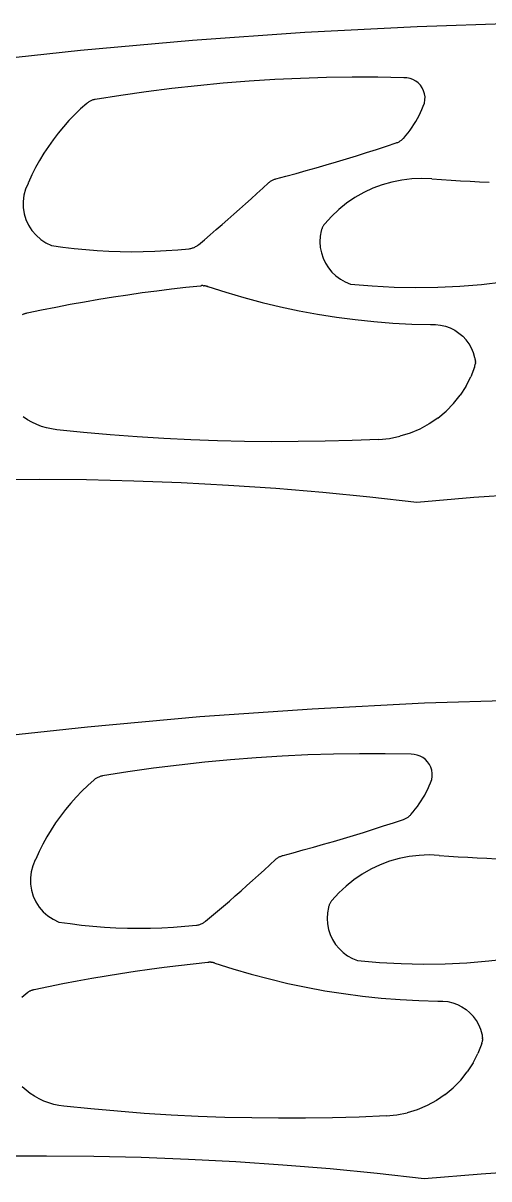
# Model space of a CAD drawing. Header units: millimetres. Extents: x -22 to 17.5, y -7.2 to 9.5.
# Drawn here: x -16.25 to -12.96, y -7.15 to 1.03 of the extents above; entities that cross this region are included whole.
import ezdxf

# ---------------------------------------------------------------- set-up
doc = ezdxf.new("R2010")
doc.units = ezdxf.units.MM
doc.header["$MEASUREMENT"] = 0
doc.layers.get('0').update_dxf_attribs({"linetype": 'CONTINUOUS', "true_color": 0xffffff})

msp = doc.modelspace()

# ---------------------------------------------------------------- linework, layer by layer
for p, q in [((-13.4646, 1.0053), (-14.2603, 0.9644)), ((-12.6683, 1.031), (-13.4646, 1.0053)), ((-15.0551, 0.9082), (-15.8486, 0.8368)), ((-14.2603, 0.9644), (-15.0551, 0.9082)), ((-15.8486, 0.8368), (-16.6407, 0.7502)), ((-15.0191, 0.588), (-15.2007, 0.568)), ((-14.8372, 0.6051), (-15.0191, 0.588)), ((-14.6551, 0.6194), (-14.8372, 0.6051)), ((-14.4728, 0.6308), (-14.6551, 0.6194)), ((-14.2903, 0.6392), (-14.4728, 0.6308)), ((-14.1077, 0.6448), (-14.2903, 0.6392)), ((-13.925, 0.6474), (-14.1077, 0.6448)), ((-13.7424, 0.6472), (-13.925, 0.6474)), ((-13.5597, 0.644), (-13.7424, 0.6472)), ((-13.5374, 0.6431), (-13.5597, 0.644)), ((-13.5155, 0.6389), (-13.5374, 0.6431)), ((-13.4945, 0.6313), (-13.5155, 0.6389)), ((-13.475, 0.6205), (-13.4945, 0.6313)), ((-13.4573, 0.607), (-13.475, 0.6205)), ((-13.4419, 0.5908), (-13.4573, 0.607)), ((-13.4291, 0.5725), (-13.4419, 0.5908)), ((-15.5628, 0.5192), (-15.7432, 0.4906)), ((-15.3819, 0.545), (-15.5628, 0.5192)), ((-15.2007, 0.568), (-15.3819, 0.545)), ((-13.4193, 0.5524), (-13.4291, 0.5725)), ((-13.4127, 0.5311), (-13.4193, 0.5524)), ((-13.4095, 0.5091), (-13.4127, 0.5311)), ((-13.4096, 0.4867), (-13.4095, 0.5091)), ((-15.8466, 0.4234), (-15.8887, 0.3828)), ((-15.8031, 0.4625), (-15.8466, 0.4234)), ((-15.7988, 0.466), (-15.8031, 0.4625)), ((-15.7943, 0.4694), (-15.7988, 0.466)), ((-15.7897, 0.4725), (-15.7943, 0.4694)), ((-15.7849, 0.4754), (-15.7897, 0.4725)), ((-15.7801, 0.4781), (-15.7849, 0.4754)), ((-15.7751, 0.4806), (-15.7801, 0.4781)), ((-15.77, 0.4829), (-15.7751, 0.4806)), ((-15.7647, 0.4849), (-15.77, 0.4829)), ((-15.7595, 0.4867), (-15.7647, 0.4849)), ((-15.7541, 0.4882), (-15.7595, 0.4867)), ((-15.7487, 0.4895), (-15.7541, 0.4882)), ((-15.7432, 0.4906), (-15.7487, 0.4895)), ((-13.4409, 0.3979), (-13.431, 0.4199)), ((-13.431, 0.4199), (-13.4218, 0.4421)), ((-13.4218, 0.4421), (-13.4132, 0.4647)), ((-13.4132, 0.4647), (-13.4096, 0.4867)), ((-15.9292, 0.3407), (-15.9681, 0.297)), ((-15.8887, 0.3828), (-15.9292, 0.3407)), ((-13.4876, 0.3134), (-13.4749, 0.334)), ((-13.4749, 0.334), (-13.4629, 0.3549)), ((-13.4629, 0.3549), (-13.4516, 0.3762)), ((-13.4516, 0.3762), (-13.4409, 0.3979)), ((-16.0054, 0.252), (-16.041, 0.2056)), ((-15.9681, 0.297), (-16.0054, 0.252)), ((-13.5446, 0.2357), (-13.5294, 0.2544)), ((-13.5294, 0.2544), (-13.5148, 0.2736)), ((-13.5148, 0.2736), (-13.5009, 0.2933)), ((-13.5009, 0.2933), (-13.4876, 0.3134)), ((-16.041, 0.2056), (-16.0748, 0.1578)), ((-13.683, 0.1593), (-13.6127, 0.1828)), ((-13.6127, 0.1828), (-13.6077, 0.1846)), ((-13.6077, 0.1846), (-13.6028, 0.1866)), ((-13.6028, 0.1866), (-13.598, 0.1889)), ((-13.598, 0.1889), (-13.5933, 0.1913)), ((-13.5933, 0.1913), (-13.5887, 0.1939)), ((-13.5887, 0.1939), (-13.5843, 0.1967)), ((-13.5843, 0.1967), (-13.5799, 0.1997)), ((-13.5799, 0.1997), (-13.5757, 0.2029)), ((-13.5757, 0.2029), (-13.5716, 0.2063)), ((-13.5716, 0.2063), (-13.5677, 0.2098)), ((-13.5677, 0.2098), (-13.564, 0.2135)), ((-13.564, 0.2135), (-13.5604, 0.2174)), ((-13.5604, 0.2174), (-13.5446, 0.2357)), ((-16.1068, 0.1089), (-16.137, 0.0588)), ((-16.0748, 0.1578), (-16.1068, 0.1089)), ((-13.9658, 0.0694), (-13.8949, 0.0913)), ((-13.8949, 0.0913), (-13.8242, 0.1136)), ((-13.8242, 0.1136), (-13.7535, 0.1363)), ((-13.7535, 0.1363), (-13.683, 0.1593)), ((-16.1653, 0.0076), (-16.1917, -0.0446)), ((-16.137, 0.0588), (-16.1653, 0.0076)), ((-14.2506, -0.0139), (-14.1792, 0.0063)), ((-14.1792, 0.0063), (-14.1079, 0.0269)), ((-14.1079, 0.0269), (-14.0368, 0.048)), ((-14.0368, 0.048), (-13.9658, 0.0694)), ((-16.1917, -0.0446), (-16.2161, -0.0977)), ((-14.4934, -0.0832), (-14.4889, -0.0809)), ((-14.4889, -0.0809), (-14.4844, -0.0787)), ((-14.4844, -0.0787), (-14.4797, -0.0768)), ((-14.4797, -0.0768), (-14.475, -0.075)), ((-14.475, -0.075), (-14.4702, -0.0734)), ((-14.4702, -0.0734), (-14.4654, -0.0721)), ((-14.4654, -0.0721), (-14.3937, -0.0531)), ((-14.3937, -0.0531), (-14.3221, -0.0337)), ((-14.3221, -0.0337), (-14.2506, -0.0139)), ((-13.5734, -0.0802), (-13.6433, -0.0943)), ((-13.5026, -0.0718), (-13.5734, -0.0802)), ((-13.4314, -0.0691), (-13.5026, -0.0718)), ((-13.3601, -0.0721), (-13.4314, -0.0691)), ((-13.3601, -0.0721), (-13.2927, -0.077)), ((-13.2927, -0.077), (-13.2253, -0.0816)), ((-13.2253, -0.0816), (-13.1579, -0.0857)), ((-16.2365, -0.1449), (-16.248, -0.1875)), ((-16.2193, -0.1044), (-16.2365, -0.1449)), ((-16.2171, -0.1), (-16.2193, -0.1044)), ((-16.2166, -0.0988), (-16.2171, -0.1)), ((-16.2161, -0.0977), (-16.2166, -0.0988)), ((-14.5988, -0.1755), (-14.5582, -0.1383)), ((-14.5582, -0.1383), (-14.5178, -0.1009)), ((-14.5178, -0.1009), (-14.5141, -0.0975)), ((-14.5141, -0.0975), (-14.5102, -0.0943)), ((-14.5102, -0.0943), (-14.5062, -0.0913)), ((-14.5062, -0.0913), (-14.502, -0.0884)), ((-14.502, -0.0884), (-14.4978, -0.0857)), ((-14.4978, -0.0857), (-14.4934, -0.0832)), ((-13.7786, -0.1388), (-13.8432, -0.169)), ((-13.7118, -0.1138), (-13.7786, -0.1388)), ((-13.6433, -0.0943), (-13.7118, -0.1138)), ((-13.1579, -0.0857), (-13.0904, -0.0894)), ((-13.0904, -0.0894), (-13.0229, -0.0927)), ((-13.0229, -0.0927), (-12.9554, -0.0956)), ((-16.248, -0.1875), (-16.2535, -0.2312)), ((-16.2535, -0.2312), (-16.2529, -0.2752)), ((-14.6804, -0.2495), (-14.6395, -0.2126)), ((-14.6395, -0.2126), (-14.5988, -0.1755)), ((-13.9641, -0.2443), (-14.0197, -0.289)), ((-13.9051, -0.2042), (-13.9641, -0.2443)), ((-13.8432, -0.169), (-13.9051, -0.2042)), ((-16.2529, -0.2752), (-16.2462, -0.3187)), ((-16.2462, -0.3187), (-16.2335, -0.3609)), ((-14.804, -0.3592), (-14.7626, -0.3228)), ((-14.7626, -0.3228), (-14.7215, -0.2862)), ((-14.7215, -0.2862), (-14.6804, -0.2495)), ((-14.0197, -0.289), (-14.0715, -0.3379)), ((-16.2335, -0.3609), (-16.2151, -0.4009)), ((-16.2151, -0.4009), (-16.1913, -0.438)), ((-14.8871, -0.4314), (-14.8455, -0.3954)), ((-14.8455, -0.3954), (-14.804, -0.3592)), ((-14.13, -0.4059), (-14.1323, -0.4099)), ((-14.1275, -0.402), (-14.13, -0.4059)), ((-14.1249, -0.3981), (-14.1275, -0.402)), ((-14.1221, -0.3944), (-14.1249, -0.3981)), ((-14.1192, -0.3908), (-14.1221, -0.3944)), ((-14.0715, -0.3379), (-14.1192, -0.3908)), ((-16.1913, -0.438), (-16.1626, -0.4714)), ((-16.1626, -0.4714), (-16.1296, -0.5005)), ((-14.9709, -0.5029), (-14.9289, -0.4673)), ((-14.9289, -0.4673), (-14.8871, -0.4314)), ((-14.1511, -0.4786), (-14.1533, -0.5179)), ((-14.144, -0.4399), (-14.1511, -0.4786)), ((-14.1429, -0.4355), (-14.144, -0.4399)), ((-14.1415, -0.4311), (-14.1429, -0.4355)), ((-14.14, -0.4267), (-14.1415, -0.4311)), ((-14.1383, -0.4224), (-14.14, -0.4267)), ((-14.1364, -0.4181), (-14.1383, -0.4224)), ((-14.1344, -0.414), (-14.1364, -0.4181)), ((-14.1323, -0.4099), (-14.1344, -0.414)), ((-16.1296, -0.5005), (-16.0928, -0.5248)), ((-16.0928, -0.5248), (-16.0531, -0.5437)), ((-16.0531, -0.5437), (-15.9724, -0.5553)), ((-15.9724, -0.5553), (-15.8916, -0.5652)), ((-15.8916, -0.5652), (-15.8105, -0.5733)), ((-15.1597, -0.5743), (-15.0786, -0.5664)), ((-15.0786, -0.5664), (-15.0727, -0.5656)), ((-15.0727, -0.5656), (-15.0667, -0.5645)), ((-15.0667, -0.5645), (-15.0609, -0.5632)), ((-15.0609, -0.5632), (-15.0551, -0.5615)), ((-15.0551, -0.5615), (-15.0494, -0.5595)), ((-15.0494, -0.5595), (-15.0437, -0.5573)), ((-15.0437, -0.5573), (-15.0383, -0.5548)), ((-15.0383, -0.5548), (-15.0329, -0.552)), ((-15.0329, -0.552), (-15.0277, -0.549)), ((-15.0277, -0.549), (-15.0226, -0.5457)), ((-15.0226, -0.5457), (-15.0177, -0.5422)), ((-15.0177, -0.5422), (-15.013, -0.5384)), ((-15.013, -0.5384), (-14.9709, -0.5029)), ((-14.1533, -0.5179), (-14.1506, -0.5571)), ((-14.1506, -0.5571), (-14.1431, -0.5957)), ((-15.8105, -0.5733), (-15.7293, -0.5796)), ((-15.7293, -0.5796), (-15.648, -0.5842)), ((-15.648, -0.5842), (-15.5666, -0.587)), ((-15.5666, -0.587), (-15.4851, -0.588)), ((-15.4851, -0.588), (-15.4037, -0.5872)), ((-15.4037, -0.5872), (-15.3223, -0.5847)), ((-15.3223, -0.5847), (-15.2409, -0.5804)), ((-15.2409, -0.5804), (-15.1597, -0.5743)), ((-14.1431, -0.5957), (-14.131, -0.6331)), ((-14.131, -0.6331), (-14.1143, -0.6687)), ((-14.1143, -0.6687), (-14.0933, -0.7019)), ((-14.0933, -0.7019), (-14.0685, -0.7324)), ((-14.0685, -0.7324), (-14.04, -0.7595)), ((-14.04, -0.7595), (-14.0084, -0.7829)), ((-14.0084, -0.7829), (-13.9742, -0.8023)), ((-13.9742, -0.8023), (-13.9379, -0.8173)), ((-13.9379, -0.8173), (-13.7835, -0.8304)), ((-13.0095, -0.8191), (-12.8555, -0.8014)), ((-15.6152, -0.9081), (-15.5128, -0.8925)), ((-15.5128, -0.8925), (-15.4102, -0.8779)), ((-15.4102, -0.8779), (-15.3076, -0.8642)), ((-15.3076, -0.8642), (-15.2048, -0.8514)), ((-15.2048, -0.8514), (-15.1019, -0.8396)), ((-15.1019, -0.8396), (-14.9988, -0.8288)), ((-14.9988, -0.8288), (-14.9945, -0.8284)), ((-14.9945, -0.8284), (-14.9902, -0.8282)), ((-14.9859, -0.8281), (-14.9902, -0.8282)), ((-14.9816, -0.8282), (-14.9859, -0.8281)), ((-14.9772, -0.8285), (-14.9816, -0.8282)), ((-14.9772, -0.8285), (-14.9729, -0.8289)), ((-14.9686, -0.8295), (-14.9729, -0.8289)), ((-14.9644, -0.8302), (-14.9686, -0.8295)), ((-14.9601, -0.831), (-14.9644, -0.8302)), ((-14.9559, -0.832), (-14.9601, -0.831)), ((-14.9559, -0.832), (-14.9517, -0.8332)), ((-14.9476, -0.8345), (-14.9517, -0.8332)), ((-14.9476, -0.8345), (-14.8201, -0.8754)), ((-14.8201, -0.8754), (-14.6916, -0.913)), ((-13.7835, -0.8304), (-13.6287, -0.8385)), ((-13.6287, -0.8385), (-13.4737, -0.8414)), ((-13.4737, -0.8414), (-13.3187, -0.8391)), ((-13.3187, -0.8391), (-13.1639, -0.8317)), ((-13.1639, -0.8317), (-13.0095, -0.8191)), ((-16.1249, -1), (-16.0233, -0.9797)), ((-16.0233, -0.9797), (-15.9215, -0.9604)), ((-15.9215, -0.9604), (-15.8196, -0.942)), ((-15.8196, -0.942), (-15.7175, -0.9246)), ((-15.7175, -0.9246), (-15.6152, -0.9081)), ((-14.6916, -0.913), (-14.5622, -0.9473)), ((-14.5622, -0.9473), (-14.4319, -0.9783)), ((-14.4319, -0.9783), (-14.3008, -1.0059)), ((-16.2572, -1.0322), (-16.2535, -1.0304)), ((-16.2535, -1.0304), (-16.2498, -1.0287)), ((-16.2498, -1.0287), (-16.246, -1.0271)), ((-16.246, -1.0271), (-16.2421, -1.0256)), ((-16.2421, -1.0256), (-16.2382, -1.0243)), ((-16.2382, -1.0243), (-16.2343, -1.0231)), ((-16.2343, -1.0231), (-16.2303, -1.0221)), ((-16.2303, -1.0221), (-16.2263, -1.0211)), ((-16.2263, -1.0211), (-16.1249, -1)), ((-14.3008, -1.0059), (-14.1692, -1.0301)), ((-14.1692, -1.0301), (-14.0369, -1.0509)), ((-14.0369, -1.0509), (-13.9041, -1.0684)), ((-13.9041, -1.0684), (-13.7709, -1.0824)), ((-13.7709, -1.0824), (-13.6375, -1.093)), ((-13.6375, -1.093), (-13.5037, -1.1001)), ((-13.5037, -1.1001), (-13.3699, -1.1039)), ((-13.3699, -1.1039), (-13.3344, -1.1038)), ((-13.3344, -1.1038), (-13.2991, -1.1078)), ((-13.2991, -1.1078), (-13.2645, -1.116)), ((-13.2645, -1.116), (-13.2311, -1.1281)), ((-13.2311, -1.1281), (-13.1993, -1.1441)), ((-13.1993, -1.1441), (-13.1697, -1.1637)), ((-13.1697, -1.1637), (-13.1425, -1.1866)), ((-13.1182, -1.2125), (-13.1425, -1.1866)), ((-13.0971, -1.2411), (-13.1182, -1.2125)), ((-13.0795, -1.2719), (-13.0971, -1.2411)), ((-13.0657, -1.3047), (-13.0795, -1.2719)), ((-13.0557, -1.3388), (-13.0657, -1.3047)), ((-13.0559, -1.3943), (-13.0547, -1.3888)), ((-13.0546, -1.3442), (-13.0557, -1.3388)), ((-13.0547, -1.3888), (-13.0538, -1.3833)), ((-13.0537, -1.3498), (-13.0546, -1.3442)), ((-13.0531, -1.3777), (-13.0538, -1.3833)), ((-13.0531, -1.3553), (-13.0537, -1.3498)), ((-13.0527, -1.3609), (-13.0531, -1.3553)), ((-13.0527, -1.3721), (-13.0531, -1.3777)), ((-13.0527, -1.3609), (-13.0526, -1.3665)), ((-13.0527, -1.3721), (-13.0526, -1.3665)), ((-13.0589, -1.4051), (-13.0863, -1.475)), ((-13.0589, -1.4051), (-13.0573, -1.3997)), ((-13.0573, -1.3997), (-13.0559, -1.3943)), ((-13.1205, -1.5418), (-13.1613, -1.6049)), ((-13.1205, -1.5418), (-13.0863, -1.475)), ((-13.2081, -1.6637), (-13.1613, -1.6049)), ((-13.3181, -1.7657), (-13.2605, -1.7174)), ((-13.2605, -1.7174), (-13.2081, -1.6637)), ((-16.2233, -1.7781), (-16.2541, -1.7579)), ((-16.1912, -1.7961), (-16.2233, -1.7781)), ((-16.1579, -1.8117), (-16.1912, -1.7961)), ((-13.3181, -1.7657), (-13.3802, -1.8079)), ((-16.1235, -1.8248), (-16.1579, -1.8117)), ((-16.0882, -1.8353), (-16.1235, -1.8248)), ((-16.0522, -1.8433), (-16.0882, -1.8353)), ((-16.0158, -1.8485), (-16.0522, -1.8433)), ((-15.8265, -1.8678), (-16.0158, -1.8485)), ((-15.6369, -1.8846), (-15.8265, -1.8678)), ((-13.5154, -1.8729), (-13.5872, -1.8949)), ((-13.4461, -1.8438), (-13.5154, -1.8729)), ((-13.3802, -1.8079), (-13.4461, -1.8438)), ((-15.4472, -1.8989), (-15.6369, -1.8846)), ((-15.2573, -1.9108), (-15.4472, -1.8989)), ((-15.0672, -1.9202), (-15.2573, -1.9108)), ((-14.877, -1.9271), (-15.0672, -1.9202)), ((-14.6868, -1.9316), (-14.877, -1.9271)), ((-14.4965, -1.9336), (-14.6868, -1.9316)), ((-14.3062, -1.9331), (-14.4965, -1.9336)), ((-14.1159, -1.9302), (-14.3062, -1.9331)), ((-13.9257, -1.9248), (-14.1159, -1.9302)), ((-13.7356, -1.917), (-13.9257, -1.9248)), ((-13.7356, -1.917), (-13.6608, -1.9096)), ((-13.6608, -1.9096), (-13.5872, -1.8949)), ((-16.1396, -2.2011), (-16.4746, -2.2031)), ((-15.8047, -2.204), (-16.1396, -2.2011)), ((-15.4698, -2.2118), (-15.8047, -2.204)), ((-15.135, -2.2247), (-15.4698, -2.2118)), ((-14.8005, -2.2424), (-15.135, -2.2247)), ((-14.4663, -2.2652), (-14.8005, -2.2424)), ((-14.1325, -2.2928), (-14.4663, -2.2652)), ((-13.7991, -2.3254), (-14.1325, -2.2928)), ((-13.4662, -2.3629), (-13.7991, -2.3254)), ((-13.0633, -2.3295), (-13.4662, -2.3629)), ((-12.66, -2.3012), (-13.0633, -2.3295)), ((-12.6171, -3.76), (-13.4135, -3.7858)), ((-14.2092, -3.8267), (-15.0039, -3.8829)), ((-13.4135, -3.7858), (-14.2092, -3.8267)), ((-15.0039, -3.8829), (-15.7975, -3.9543)), ((-15.7975, -3.9543), (-16.5895, -4.0409)), ((-14.604, -4.1717), (-14.7861, -4.1859)), ((-14.4216, -4.1603), (-14.604, -4.1717)), ((-14.2392, -4.1518), (-14.4216, -4.1603)), ((-14.0566, -4.1463), (-14.2392, -4.1518)), ((-13.8739, -4.1436), (-14.0566, -4.1463)), ((-13.6912, -4.1439), (-13.8739, -4.1436)), ((-13.5086, -4.1471), (-13.6912, -4.1439)), ((-13.4863, -4.1479), (-13.5086, -4.1471)), ((-13.4644, -4.1522), (-13.4863, -4.1479)), ((-13.4434, -4.1598), (-13.4644, -4.1522)), ((-13.4238, -4.1705), (-13.4434, -4.1598)), ((-13.4061, -4.1841), (-13.4238, -4.1705)), ((-15.3308, -4.246), (-15.5116, -4.2718)), ((-15.1495, -4.2231), (-15.3308, -4.246)), ((-14.968, -4.2031), (-15.1495, -4.2231)), ((-14.7861, -4.1859), (-14.968, -4.2031)), ((-13.3907, -4.2003), (-13.4061, -4.1841)), ((-13.378, -4.2186), (-13.3907, -4.2003)), ((-13.3682, -4.2386), (-13.378, -4.2186)), ((-13.3616, -4.2599), (-13.3682, -4.2386)), ((-15.7519, -4.3286), (-15.7955, -4.3676)), ((-15.7476, -4.3251), (-15.7519, -4.3286)), ((-15.7431, -4.3217), (-15.7476, -4.3251)), ((-15.7385, -4.3186), (-15.7431, -4.3217)), ((-15.7338, -4.3156), (-15.7385, -4.3186)), ((-15.7289, -4.3129), (-15.7338, -4.3156)), ((-15.7239, -4.3104), (-15.7289, -4.3129)), ((-15.7188, -4.3082), (-15.7239, -4.3104)), ((-15.7136, -4.3062), (-15.7188, -4.3082)), ((-15.7083, -4.3044), (-15.7136, -4.3062)), ((-15.703, -4.3028), (-15.7083, -4.3044)), ((-15.6975, -4.3016), (-15.703, -4.3028)), ((-15.692, -4.3005), (-15.6975, -4.3016)), ((-15.5116, -4.2718), (-15.692, -4.3005)), ((-13.3706, -4.3489), (-13.3621, -4.3264)), ((-13.3621, -4.3264), (-13.3585, -4.3043)), ((-13.3583, -4.282), (-13.3616, -4.2599)), ((-13.3585, -4.3043), (-13.3583, -4.282)), ((-15.8375, -4.4082), (-15.8781, -4.4504)), ((-15.7955, -4.3676), (-15.8375, -4.4082)), ((-13.4118, -4.4362), (-13.4004, -4.4149)), ((-13.4004, -4.4149), (-13.3898, -4.3932)), ((-13.3898, -4.3932), (-13.3798, -4.3712)), ((-13.3798, -4.3712), (-13.3706, -4.3489)), ((-15.917, -4.494), (-15.9543, -4.5391)), ((-15.8781, -4.4504), (-15.917, -4.494)), ((-13.4637, -4.5174), (-13.4497, -4.4977)), ((-13.4497, -4.4977), (-13.4364, -4.4776)), ((-13.4364, -4.4776), (-13.4238, -4.4571)), ((-13.4238, -4.4571), (-13.4118, -4.4362)), ((-15.9543, -4.5391), (-15.9898, -4.5855)), ((-13.5205, -4.5848), (-13.5166, -4.5812)), ((-13.5166, -4.5812), (-13.5128, -4.5775)), ((-13.5128, -4.5775), (-13.5092, -4.5737)), ((-13.5092, -4.5737), (-13.4934, -4.5554)), ((-13.4934, -4.5554), (-13.4783, -4.5367)), ((-13.4783, -4.5367), (-13.4637, -4.5174)), ((-16.0237, -4.6332), (-16.0557, -4.6822)), ((-15.9898, -4.5855), (-16.0237, -4.6332)), ((-13.773, -4.6775), (-13.7024, -4.6548)), ((-13.7024, -4.6548), (-13.6319, -4.6317)), ((-13.6319, -4.6317), (-13.5615, -4.6082)), ((-13.5615, -4.6082), (-13.5566, -4.6064)), ((-13.5566, -4.6064), (-13.5517, -4.6044)), ((-13.5517, -4.6044), (-13.5469, -4.6022)), ((-13.5469, -4.6022), (-13.5422, -4.5998)), ((-13.5422, -4.5998), (-13.5376, -4.5972)), ((-13.5376, -4.5972), (-13.5331, -4.5944)), ((-13.5331, -4.5944), (-13.5288, -4.5913)), ((-13.5288, -4.5913), (-13.5246, -4.5882)), ((-13.5246, -4.5882), (-13.5205, -4.5848)), ((-16.0859, -4.7322), (-16.1141, -4.7834)), ((-16.0557, -4.6822), (-16.0859, -4.7322)), ((-14.0568, -4.7641), (-13.9857, -4.7431)), ((-13.9857, -4.7431), (-13.9147, -4.7216)), ((-13.9147, -4.7216), (-13.8438, -4.6998)), ((-13.8438, -4.6998), (-13.773, -4.6775)), ((-16.1141, -4.7834), (-16.1405, -4.8356)), ((-14.3425, -4.8442), (-14.2709, -4.8248)), ((-14.2709, -4.8248), (-14.1994, -4.805)), ((-14.1994, -4.805), (-14.1281, -4.7847)), ((-14.1281, -4.7847), (-14.0568, -4.7641)), ((-16.1681, -4.8955), (-16.1854, -4.936)), ((-16.1659, -4.891), (-16.1681, -4.8955)), ((-16.1654, -4.8899), (-16.1659, -4.891)), ((-16.1649, -4.8888), (-16.1654, -4.8899)), ((-16.1405, -4.8356), (-16.1649, -4.8888)), ((-14.5071, -4.9294), (-14.4667, -4.8919)), ((-14.4667, -4.8919), (-14.4629, -4.8886)), ((-14.4629, -4.8886), (-14.459, -4.8854)), ((-14.459, -4.8854), (-14.455, -4.8824)), ((-14.455, -4.8824), (-14.4509, -4.8795)), ((-14.4509, -4.8795), (-14.4466, -4.8768)), ((-14.4466, -4.8768), (-14.4422, -4.8743)), ((-14.4422, -4.8743), (-14.4378, -4.872)), ((-14.4378, -4.872), (-14.4332, -4.8698)), ((-14.4332, -4.8698), (-14.4286, -4.8678)), ((-14.4286, -4.8678), (-14.4239, -4.8661)), ((-14.4239, -4.8661), (-14.4191, -4.8645)), ((-14.4191, -4.8645), (-14.4142, -4.8631)), ((-14.4142, -4.8631), (-14.3425, -4.8442)), ((-13.6607, -4.9049), (-13.7275, -4.9298)), ((-13.5921, -4.8853), (-13.6607, -4.9049)), ((-13.5222, -4.8713), (-13.5921, -4.8853)), ((-13.4515, -4.8629), (-13.5222, -4.8713)), ((-13.3802, -4.8602), (-13.4515, -4.8629)), ((-13.309, -4.8632), (-13.3802, -4.8602)), ((-13.309, -4.8632), (-13.2416, -4.8681)), ((-13.2416, -4.8681), (-13.1742, -4.8726)), ((-13.1742, -4.8726), (-13.1067, -4.8768)), ((-13.1067, -4.8768), (-13.0392, -4.8805)), ((-13.0392, -4.8805), (-12.9717, -4.8838)), ((-12.9717, -4.8838), (-12.9042, -4.8867)), ((-16.1969, -4.9785), (-16.2024, -5.0222)), ((-16.1854, -4.936), (-16.1969, -4.9785)), ((-14.5884, -5.0037), (-14.5477, -4.9666)), ((-14.5477, -4.9666), (-14.5071, -4.9294)), ((-13.792, -4.96), (-13.854, -4.9953)), ((-13.7275, -4.9298), (-13.792, -4.96)), ((-16.2024, -5.0222), (-16.2018, -5.0663)), ((-16.2018, -5.0663), (-16.195, -5.1098)), ((-14.6703, -5.0773), (-14.6293, -5.0406)), ((-14.6293, -5.0406), (-14.5884, -5.0037)), ((-13.9129, -5.0354), (-13.9685, -5.08)), ((-13.854, -4.9953), (-13.9129, -5.0354)), ((-16.195, -5.1098), (-16.1823, -5.152)), ((-16.1823, -5.152), (-16.1639, -5.192)), ((-14.7943, -5.1865), (-14.7528, -5.1502)), ((-14.7528, -5.1502), (-14.7115, -5.1139)), ((-14.7115, -5.1139), (-14.6703, -5.0773)), ((-14.0203, -5.129), (-14.0681, -5.1819)), ((-13.9685, -5.08), (-14.0203, -5.129)), ((-16.1639, -5.192), (-16.1402, -5.229)), ((-16.1402, -5.229), (-16.1115, -5.2625)), ((-14.8778, -5.2583), (-14.836, -5.2225)), ((-14.836, -5.2225), (-14.7943, -5.1865)), ((-14.0929, -5.231), (-14.0999, -5.2697)), ((-14.0917, -5.2265), (-14.0929, -5.231)), ((-14.0903, -5.2221), (-14.0917, -5.2265)), ((-14.0888, -5.2178), (-14.0903, -5.2221)), ((-14.0871, -5.2134), (-14.0888, -5.2178)), ((-14.0853, -5.2092), (-14.0871, -5.2134)), ((-14.0833, -5.205), (-14.0853, -5.2092)), ((-14.0811, -5.201), (-14.0833, -5.205)), ((-14.0788, -5.1969), (-14.0811, -5.201)), ((-14.0763, -5.193), (-14.0788, -5.1969)), ((-14.0737, -5.1892), (-14.0763, -5.193)), ((-14.071, -5.1855), (-14.0737, -5.1892)), ((-14.0681, -5.1819), (-14.071, -5.1855)), ((-16.1115, -5.2625), (-16.0784, -5.2916)), ((-16.0784, -5.2916), (-16.0417, -5.3158)), ((-16.0417, -5.3158), (-16.0019, -5.3348)), ((-14.9619, -5.3295), (-14.9198, -5.294)), ((-14.9198, -5.294), (-14.8778, -5.2583)), ((-14.0999, -5.2697), (-14.1021, -5.3089)), ((-14.1021, -5.3089), (-14.0994, -5.3482)), ((-16.0019, -5.3348), (-15.9213, -5.3464)), ((-15.9213, -5.3464), (-15.8404, -5.3563)), ((-15.8404, -5.3563), (-15.7594, -5.3644)), ((-15.7594, -5.3644), (-15.6782, -5.3707)), ((-15.6782, -5.3707), (-15.5969, -5.3753)), ((-15.5969, -5.3753), (-15.5154, -5.3781)), ((-15.5154, -5.3781), (-15.434, -5.3791)), ((-15.434, -5.3791), (-15.3525, -5.3783)), ((-15.3525, -5.3783), (-15.2711, -5.3758)), ((-15.2711, -5.3758), (-15.1898, -5.3714)), ((-15.1898, -5.3714), (-15.1086, -5.3654)), ((-15.1086, -5.3654), (-15.0275, -5.3575)), ((-15.0275, -5.3575), (-15.0215, -5.3567)), ((-15.0215, -5.3567), (-15.0156, -5.3556)), ((-15.0156, -5.3556), (-15.0097, -5.3542)), ((-15.0097, -5.3542), (-15.0039, -5.3526)), ((-15.0039, -5.3526), (-14.9982, -5.3506)), ((-14.9982, -5.3506), (-14.9926, -5.3484)), ((-14.9926, -5.3484), (-14.9871, -5.3459)), ((-14.9871, -5.3459), (-14.9818, -5.3431)), ((-14.9818, -5.3431), (-14.9765, -5.3401)), ((-14.9765, -5.3401), (-14.9715, -5.3368)), ((-14.9715, -5.3368), (-14.9666, -5.3333)), ((-14.9666, -5.3333), (-14.9619, -5.3295)), ((-14.0994, -5.3482), (-14.092, -5.3868)), ((-14.092, -5.3868), (-14.0798, -5.4241)), ((-14.0798, -5.4241), (-14.0631, -5.4597)), ((-14.0631, -5.4597), (-14.0422, -5.493)), ((-14.0422, -5.493), (-14.0173, -5.5234)), ((-14.0173, -5.5234), (-13.9889, -5.5506)), ((-13.9889, -5.5506), (-13.9573, -5.574)), ((-15.2564, -5.6553), (-15.1536, -5.6425)), ((-15.1536, -5.6425), (-15.0507, -5.6307)), ((-15.0507, -5.6307), (-14.9477, -5.6198)), ((-14.9477, -5.6198), (-14.9434, -5.6195)), ((-14.9434, -5.6195), (-14.9391, -5.6193)), ((-14.9347, -5.6192), (-14.9391, -5.6193)), ((-14.9304, -5.6193), (-14.9347, -5.6192)), ((-14.9261, -5.6196), (-14.9304, -5.6193)), ((-14.9261, -5.6196), (-14.9218, -5.62)), ((-14.9175, -5.6205), (-14.9218, -5.62)), ((-14.9132, -5.6212), (-14.9175, -5.6205)), ((-14.909, -5.6221), (-14.9132, -5.6212)), ((-14.9048, -5.6231), (-14.909, -5.6221)), ((-14.9048, -5.6231), (-14.9006, -5.6243)), ((-14.8965, -5.6256), (-14.9006, -5.6243)), ((-14.8965, -5.6256), (-14.769, -5.6665)), ((-13.9573, -5.574), (-13.9231, -5.5933)), ((-13.9231, -5.5933), (-13.8867, -5.6083)), ((-13.8867, -5.6083), (-13.7323, -5.6215)), ((-13.7323, -5.6215), (-13.5775, -5.6296)), ((-13.5775, -5.6296), (-13.4226, -5.6324)), ((-13.4226, -5.6324), (-13.2676, -5.6302)), ((-13.2676, -5.6302), (-13.1128, -5.6228)), ((-13.1128, -5.6228), (-12.9583, -5.6102)), ((-12.9583, -5.6102), (-12.8043, -5.5925)), ((-15.7684, -5.7331), (-15.6663, -5.7157)), ((-15.6663, -5.7157), (-15.5641, -5.6991)), ((-15.5641, -5.6991), (-15.4616, -5.6836)), ((-15.4616, -5.6836), (-15.3591, -5.6689)), ((-15.3591, -5.6689), (-15.2564, -5.6553)), ((-14.769, -5.6665), (-14.6404, -5.7041)), ((-14.6404, -5.7041), (-14.511, -5.7384)), ((-16.1751, -5.8122), (-16.0737, -5.791)), ((-16.0737, -5.791), (-15.9721, -5.7708)), ((-15.9721, -5.7708), (-15.8704, -5.7515)), ((-15.8704, -5.7515), (-15.7684, -5.7331)), ((-14.511, -5.7384), (-14.3807, -5.7693)), ((-14.3807, -5.7693), (-14.2497, -5.7969)), ((-14.2497, -5.7969), (-14.118, -5.8212)), ((-16.2629, -5.8663), (-16.2201, -5.8319)), ((-16.2201, -5.8319), (-16.2167, -5.8296)), ((-16.2167, -5.8296), (-16.2132, -5.8274)), ((-16.2132, -5.8274), (-16.2097, -5.8253)), ((-16.2097, -5.8253), (-16.206, -5.8233)), ((-16.206, -5.8233), (-16.2024, -5.8215)), ((-16.2024, -5.8215), (-16.1986, -5.8198)), ((-16.1986, -5.8198), (-16.1948, -5.8182)), ((-16.1948, -5.8182), (-16.191, -5.8167)), ((-16.191, -5.8167), (-16.1871, -5.8154)), ((-16.1871, -5.8154), (-16.1831, -5.8142)), ((-16.1831, -5.8142), (-16.1791, -5.8131)), ((-16.1791, -5.8131), (-16.1751, -5.8122)), ((-14.118, -5.8212), (-13.9857, -5.842)), ((-13.9857, -5.842), (-13.853, -5.8594)), ((-13.853, -5.8594), (-13.7198, -5.8734)), ((-13.7198, -5.8734), (-13.5863, -5.884)), ((-13.5863, -5.884), (-13.4526, -5.8912)), ((-13.4526, -5.8912), (-13.3187, -5.8949)), ((-13.3187, -5.8949), (-13.2832, -5.8948)), ((-13.2832, -5.8948), (-13.2479, -5.8989)), ((-13.2479, -5.8989), (-13.2133, -5.907)), ((-13.2133, -5.907), (-13.1799, -5.9192)), ((-13.1799, -5.9192), (-13.1482, -5.9352)), ((-13.1482, -5.9352), (-13.1185, -5.9547)), ((-13.1185, -5.9547), (-13.0914, -5.9776)), ((-13.0671, -6.0036), (-13.0914, -5.9776)), ((-13.046, -6.0322), (-13.0671, -6.0036)), ((-13.0284, -6.063), (-13.046, -6.0322)), ((-13.0145, -6.0957), (-13.0284, -6.063)), ((-13.0045, -6.1298), (-13.0145, -6.0957)), ((-13.0034, -6.1353), (-13.0045, -6.1298)), ((-13.0025, -6.1409), (-13.0034, -6.1353)), ((-13.0078, -6.1961), (-13.0352, -6.2661)), ((-13.0078, -6.1961), (-13.0061, -6.1908)), ((-13.0061, -6.1908), (-13.0047, -6.1854)), ((-13.0047, -6.1854), (-13.0036, -6.1799)), ((-13.0036, -6.1799), (-13.0027, -6.1744)), ((-13.002, -6.1688), (-13.0027, -6.1744)), ((-13.0019, -6.1464), (-13.0025, -6.1409)), ((-13.0016, -6.1632), (-13.002, -6.1688)), ((-13.0016, -6.152), (-13.0019, -6.1464)), ((-13.0016, -6.152), (-13.0014, -6.1576)), ((-13.0016, -6.1632), (-13.0014, -6.1576)), ((-13.0694, -6.3329), (-13.0352, -6.2661)), ((-13.0694, -6.3329), (-13.1101, -6.396)), ((-13.2094, -6.5085), (-13.1569, -6.4547)), ((-13.1569, -6.4547), (-13.1101, -6.396)), ((-16.2321, -6.5265), (-16.2595, -6.5019)), ((-16.2029, -6.5489), (-16.2321, -6.5265)), ((-13.2669, -6.5567), (-13.2094, -6.5085)), ((-16.1722, -6.5692), (-16.2029, -6.5489)), ((-16.1401, -6.5872), (-16.1722, -6.5692)), ((-16.1067, -6.6027), (-16.1401, -6.5872)), ((-16.0723, -6.6158), (-16.1067, -6.6027)), ((-16.037, -6.6264), (-16.0723, -6.6158)), ((-16.0011, -6.6343), (-16.037, -6.6264)), ((-13.329, -6.599), (-13.395, -6.6348)), ((-13.2669, -6.5567), (-13.329, -6.599)), ((-15.9647, -6.6396), (-16.0011, -6.6343)), ((-15.7753, -6.6589), (-15.9647, -6.6396)), ((-15.5858, -6.6756), (-15.7753, -6.6589)), ((-15.396, -6.69), (-15.5858, -6.6756)), ((-15.2061, -6.7018), (-15.396, -6.69)), ((-15.016, -6.7112), (-15.2061, -6.7018)), ((-14.8259, -6.7182), (-15.016, -6.7112)), ((-13.6844, -6.708), (-13.8745, -6.7159)), ((-13.6844, -6.708), (-13.6097, -6.7007)), ((-13.6097, -6.7007), (-13.536, -6.686)), ((-13.4642, -6.6639), (-13.536, -6.686)), ((-13.395, -6.6348), (-13.4642, -6.6639)), ((-14.6356, -6.7227), (-14.8259, -6.7182)), ((-14.4453, -6.7247), (-14.6356, -6.7227)), ((-14.255, -6.7242), (-14.4453, -6.7247)), ((-14.0648, -6.7213), (-14.255, -6.7242)), ((-13.8745, -6.7159), (-14.0648, -6.7213)), ((-16.0885, -6.9921), (-16.4235, -6.9942)), ((-15.7535, -6.9951), (-16.0885, -6.9921)), ((-15.4186, -7.0029), (-15.7535, -6.9951)), ((-15.0839, -7.0157), (-15.4186, -7.0029)), ((-14.7494, -7.0335), (-15.0839, -7.0157)), ((-14.4151, -7.0562), (-14.7494, -7.0335)), ((-14.0813, -7.0839), (-14.4151, -7.0562)), ((-13.7479, -7.1165), (-14.0813, -7.0839)), ((-13.415, -7.154), (-13.7479, -7.1165)), ((-13.0121, -7.1206), (-13.415, -7.154)), ((-12.6089, -7.0923), (-13.0121, -7.1206))]:
    msp.add_line(p, q)

doc.saveas('drawing.dxf')
